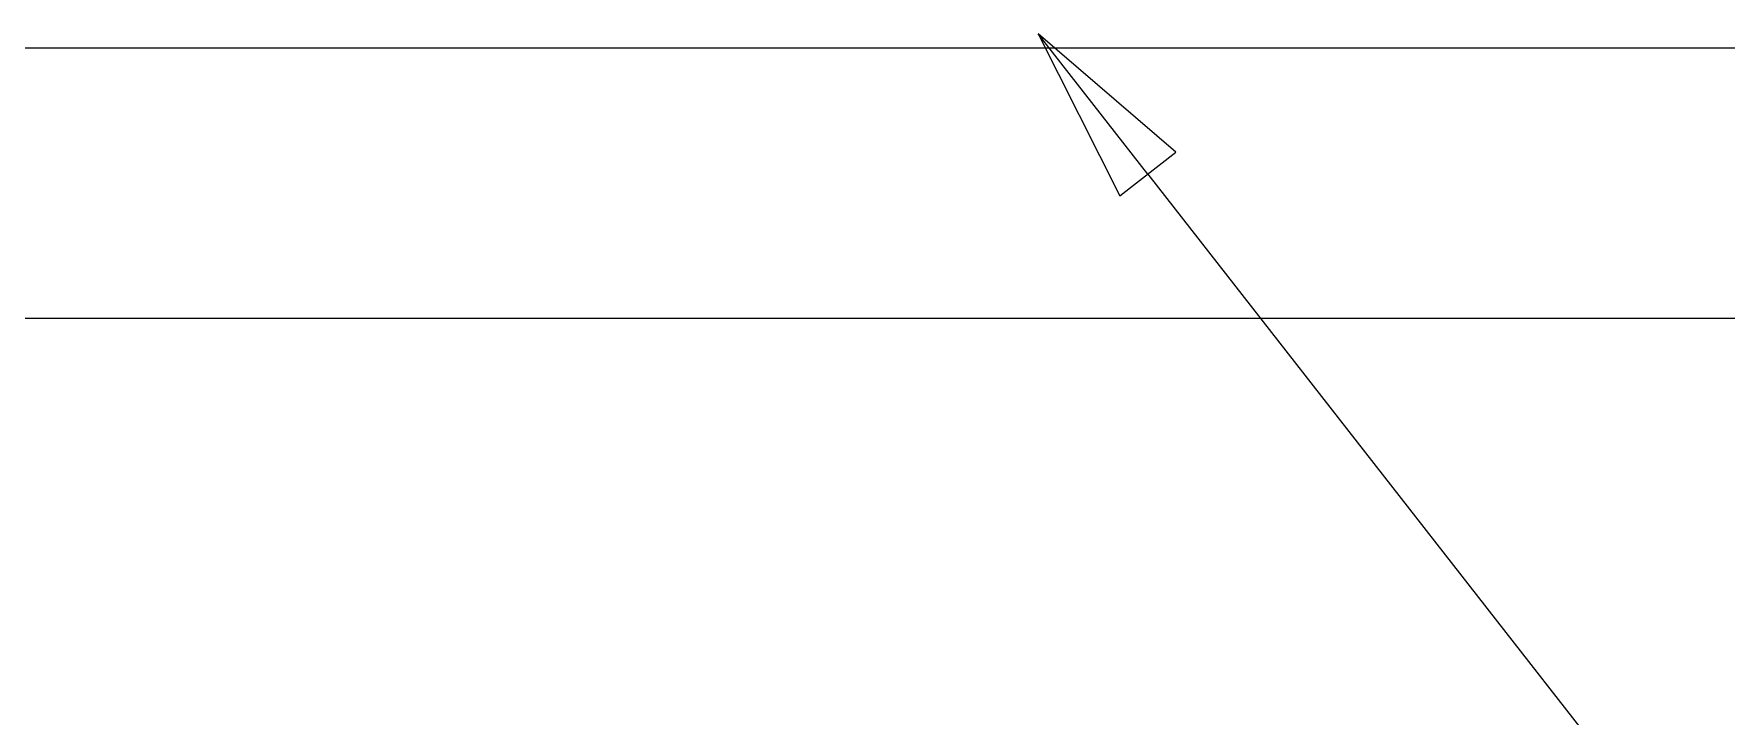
# Model space of a CAD drawing. Header units: millimetres. Extents: x -4172 to 126100, y -2 to 142133.
# Drawn here: x 11309 to 13686, y 42059 to 43018 of the extents above; entities that cross this region are included whole.
import ezdxf

# ---------------------------------------------------------------- set-up
doc = ezdxf.new("R2010")
doc.units = ezdxf.units.MM
doc.header["$LTSCALE"] = 100
doc.layers.add('Symbol', color=7, linetype='Continuous', lineweight=18)
doc.layers.add('Visible', color=7, linetype='Continuous', lineweight=25)

# ---------------------------------------------------------------- blocks, each defined once
blk = doc.blocks.new('Balloon21')
at = {"layer": 'Symbol'}
for p, q in [((128.737, 428.206), (127.198, 430.176)), ((129.131, 428.513), (127.198, 430.176)), ((127.198, 430.176), (128.343, 427.898)), ((128.343, 427.898), (129.131, 428.513)), ((128.737, 428.206), (148.242, 403.237))]:
    blk.add_line(p, q, dxfattribs=at)
at = {"layer": 'Symbol', "flags": 128}
blk.add_lwpolyline([(129.131, 428.513), (127.198, 430.176), (128.343, 427.898), (129.131, 428.513)], dxfattribs=at)
at = {"layer": 'Symbol'}
blk.add_solid([(129.131, 428.513), (127.198, 430.176), (128.343, 427.898), (129.131, 428.513)], dxfattribs=at)

msp = doc.modelspace()

# ---------------------------------------------------------------- linework, layer by layer
at = {"layer": 'Visible'}
for p, q in [((27002.34, 42997.58), (9633.81, 42997.58)), ((27002.34, 42617.58), (11096.63, 42617.58))]:
    msp.add_line(p, q, dxfattribs=at)

# ---------------------------------------------------------------- block references
at = {"layer": 'Symbol', "xscale": 100, "yscale": 100, "zscale": 100}
msp.add_blockref('Balloon21', (0, 0), dxfattribs=at)

doc.saveas('drawing.dxf')
